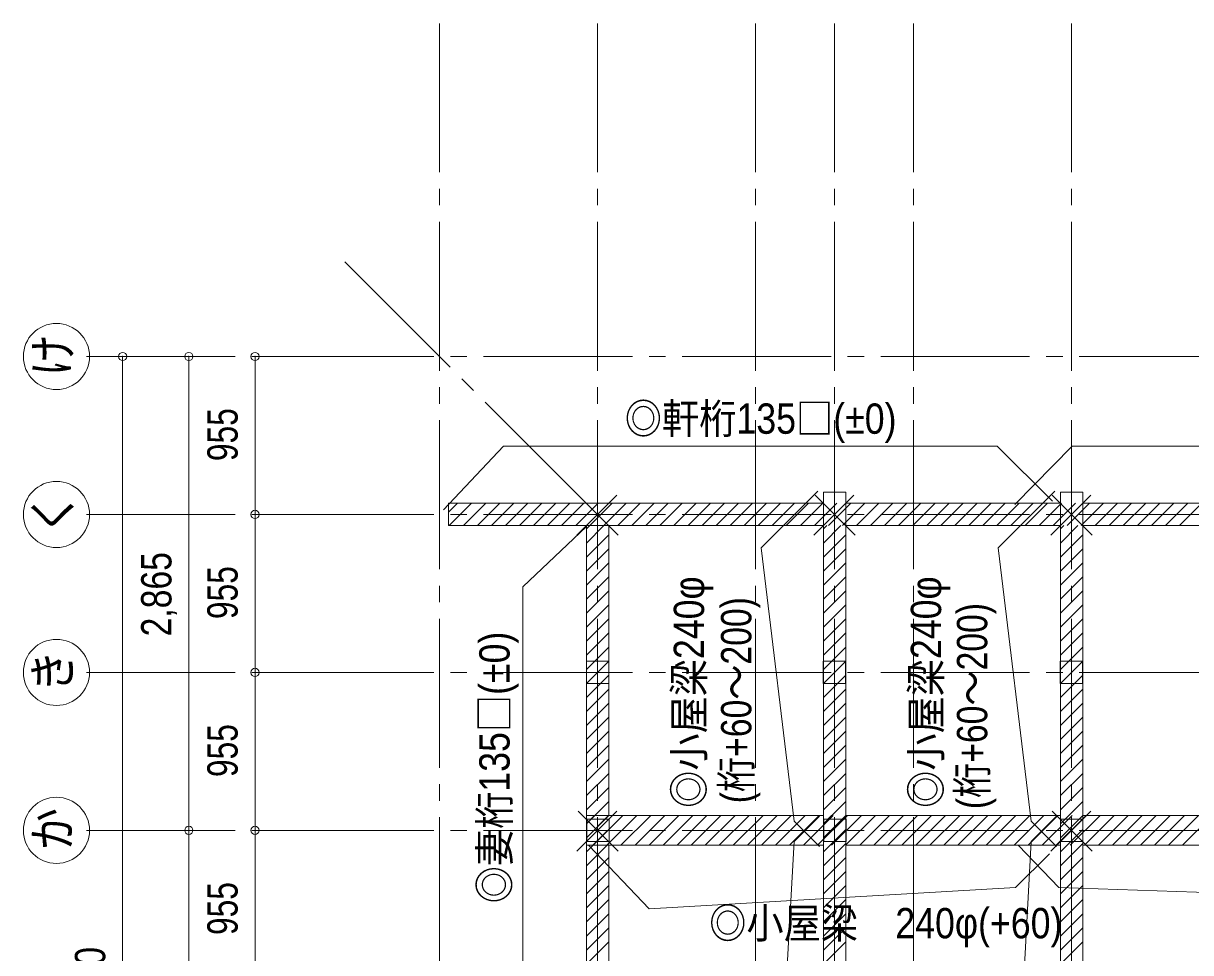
# Model space of a CAD drawing. Units: millimetres at full size, sheet at 1:100. Extents: x -20320 to -574, y -13906 to 13689.
# Drawn here: x -20320 to -13266, y 8070 to 13689 of the extents above; entities that cross this region are included whole.
import ezdxf
from ezdxf.enums import TextEntityAlignment as Align

# ---------------------------------------------------------------- set-up
doc = ezdxf.new("R2010")
doc.units = ezdxf.units.MM
doc.header["$LTSCALE"] = 100
doc.header["$PDMODE"] = 32
doc.header["$PDSIZE"] = 50
doc.linetypes.add('CHAIN2', pattern=[12, 9, -1, 1, -1])
for name, color, linetype, lineweight in [('1-0_通り心', 253, 'CHAIN2', 9), ('1-1_構造・躯体', 6, 'Continuous', 20), ('1-4_見え掛り', 5, 'Continuous', 15), ('1-B_予備', 3, 'Continuous', 25), ('1-C_ハッチ', 253, 'Continuous', 9), ('1-D_寸法', 4, 'Continuous', 9), ('1-E_文字', 3, 'Continuous', 9), ('1-F_補助線', 3, 'Continuous', 9)]:
    doc.layers.add(name, color=color, linetype=linetype, lineweight=lineweight)
doc.styles.add('ＭＳ Ｐゴシック', font='')
doc.styles.get('ＭＳ Ｐゴシック').set_extended_font_data('MS PGothic')

# ---------------------------------------------------------------- blocks, each defined once
blk = doc.blocks.new('か')
at = {"layer": '1-E_文字', "color": 4}
blk.add_circle((-32.5, -2.1), 200, dxfattribs=at)
at = {"layer": '1-E_文字', "style": 'ＭＳ Ｐゴシック', "width": 0.85}
blk.add_text('か', height=219.9, rotation=90, dxfattribs=at).set_placement((119.6, -122.8), align=Align.BOTTOM_LEFT)
blk = doc.blocks.new('き')
at = {"layer": '1-E_文字', "color": 4}
blk.add_circle((-32.5, 952.9), 200, dxfattribs=at)
at = {"layer": '1-E_文字', "style": 'ＭＳ Ｐゴシック', "width": 0.85}
blk.add_text('き', height=219.9, rotation=90, dxfattribs=at).set_placement((119.6, 832.2), align=Align.BOTTOM_LEFT)
blk = doc.blocks.new('く')
at = {"layer": '1-E_文字', "color": 4}
blk.add_circle((-32.5, 1907.9), 200, dxfattribs=at)
at = {"layer": '1-E_文字', "style": 'ＭＳ Ｐゴシック', "width": 0.85}
blk.add_text('く', height=219.9, rotation=90, dxfattribs=at).set_placement((119.6, 1787.2), align=Align.BOTTOM_LEFT)
blk = doc.blocks.new('け')
at = {"layer": '1-E_文字', "color": 4}
blk.add_circle((-32.5, 2862.9), 200, dxfattribs=at)
at = {"layer": '1-E_文字', "style": 'ＭＳ Ｐゴシック', "width": 0.85}
blk.add_text('け', height=219.9, rotation=90, dxfattribs=at).set_placement((119.6, 2742.2), align=Align.BOTTOM_LEFT)

msp = doc.modelspace()

# ---------------------------------------------------------------- linework, layer by layer
at = {"layer": '1-0_通り心'}
for p, q in [((-17805.6, 13688.6), (-17805.6, 1520)), ((-16850.6, 13688.6), (-16850.6, 1520)), ((-15895.6, 13688.6), (-15895.6, 1520)), ((-15418.1, 13688.6), (-15418.1, 1520)), ((-14940.6, 13688.6), (-14940.6, 1520)), ((-13985.6, 13688.6), (-13985.6, 1520)), ((-18377.9, 12246.8), (-16850.6, 10719.5)), ((-19939.4, 11674.5), (-5084.8, 11674.5)), ((-19939.4, 10719.5), (-5084.8, 10719.5)), ((-19939.4, 9764.5), (-5084.8, 9764.5)), ((-19939.4, 8809.5), (-5084.8, 8809.5))]:
    msp.add_line(p, q, dxfattribs=at)
at = {"layer": '1-1_構造・躯体'}
msp.add_line((-16916.1, 8877), (-16916.1, 8742), dxfattribs=at)
for points in [[(-16918.1, 9697), (-16783.1, 9697), (-16783.1, 9832), (-16918.1, 9832)], [(-15486.6, 9697), (-15351.6, 9697), (-15351.6, 9832), (-15486.6, 9832)], [(-15485.6, 9697), (-15350.6, 9697), (-15350.6, 9832), (-15485.6, 9832)], [(-14054.1, 9697), (-13919.1, 9697), (-13919.1, 9832), (-14054.1, 9832)], [(-15484.6, 8742), (-15349.6, 8742), (-15349.6, 8877), (-15484.6, 8877)], [(-15483.6, 8742), (-15348.6, 8742), (-15348.6, 8877), (-15483.6, 8877)], [(-14052.1, 8742), (-13917.1, 8742), (-13917.1, 8877), (-14052.1, 8877)]]:
    msp.add_lwpolyline(points, close=True, dxfattribs=at)
msp.add_lwpolyline([(-16916.1, 8742), (-16781.1, 8742), (-16781.1, 8877), (-16916.1, 8877)], dxfattribs=at)
at = {"layer": '1-4_見え掛り'}
for p, q in [((-15485.6, 10854.5), (-15485.6, 4854.5)), ((-15350.6, 10854.5), (-15485.6, 10854.5)), ((-14053.1, 10854.5), (-14053.1, 4854.5)), ((-13918.1, 10854.5), (-14053.1, 10854.5)), ((-17750.6, 10787), (-17750.6, 10652)), ((-17750.6, 10787), (-15485.6, 10787)), ((-15350.6, 10787), (-14053.1, 10787)), ((-13918.1, 10787), (-12143.1, 10787)), ((-16918.1, 10652), (-16918.1, 5057)), ((-16783.1, 10652), (-16783.1, 8899.5)), ((-15350.6, 10652), (-14053.1, 10652)), ((-13918.1, 10652), (-12143.1, 10652)), ((-16918.1, 8899.5), (-15485.6, 8899.5)), ((-15350.6, 8899.5), (-14053.1, 8899.5)), ((-13918.1, 8899.5), (-12143.1, 8899.5)), ((-15485.6, 8719.5), (-16918.1, 8719.5)), ((-16783.1, 8719.5), (-16783.1, 5057)), ((-15350.6, 8719.5), (-14053.1, 8719.5)), ((-13918.1, 8719.5), (-12143.1, 8719.5))]:
    msp.add_line(p, q, dxfattribs=at)
for points in [[(-15350.6, 10854.5), (-15350.6, 4854.5), (-15485.6, 4854.5)], [(-13918.1, 10854.5), (-13918.1, 4854.5), (-14053.1, 4854.5)], [(-17750.6, 10652), (-16918.1, 10652), (-15485.6, 10652)]]:
    msp.add_lwpolyline(points, dxfattribs=at)
at = {"layer": '1-B_予備', "color": 4, "lineweight": 9}
for p, q in [((-17782, 10748.1), (-17418.2, 11132)), ((-17418.2, 11132), (-14435.5, 11132)), ((-14101.5, 10799.5), (-14435.5, 11132)), ((-13981.9, 11132), (-14327.9, 10778.8)), ((-13985.6, 11132), (-10142.6, 11132)), ((-15519.8, 10859.7), (-15861.1, 10518.3)), ((-14087.3, 10859.7), (-14428.6, 10518.3)), ((-16918.1, 10646.5), (-17302.1, 10282.7)), ((-15861.1, 10518.3), (-15662.1, 8864.7)), ((-14428.6, 10518.3), (-14229.6, 8864.7)), ((-17302.1, 10282.7), (-17302.1, 7414.3)), ((-15509.5, 8894.6), (-15662.1, 8742)), ((-14077, 8894.6), (-14229.6, 8742)), ((-15509.5, 8712.1), (-15662.1, 8864.7)), ((-14077, 8712.1), (-14229.6, 8864.7)), ((-16538.7, 8334.8), (-16902.4, 8718.8)), ((-15861.1, 5152.7), (-15662.1, 8742)), ((-14428.6, 5152.7), (-14229.6, 8742)), ((-14305.8, 8718.8), (-14063.9, 8463.4)), ((-14120, 8667.3), (-14324.3, 8464)), ((-16538.7, 8334.8), (-14324.3, 8464)), ((-10276.1, 8334.8), (-14063.9, 8463.4))]:
    msp.add_line(p, q, dxfattribs=at)
at = {"layer": '1-B_予備'}
for p, q in [((-16975.6, 10594.5), (-16733.8, 10836.4)), ((-16725.6, 10594.5), (-16967.4, 10836.4)), ((-15543.1, 10594.5), (-15301.3, 10836.4)), ((-15293.1, 10594.5), (-15534.9, 10836.4)), ((-14110.6, 10594.5), (-13868.8, 10836.4)), ((-13860.6, 10594.5), (-14102.4, 10836.4)), ((-16975.6, 8684.5), (-16733.8, 8926.4)), ((-16725.6, 8684.5), (-16967.4, 8926.4)), ((-16725.6, 8684.5), (-16967.4, 8926.4)), ((-14110.6, 8684.5), (-13868.8, 8926.4)), ((-13860.6, 8684.5), (-14102.4, 8926.4))]:
    msp.add_line(p, q, dxfattribs=at)
at = {"layer": '1-C_ハッチ'}
for p, q in [((-17750.6, 10732.5), (-17696, 10787)), ((-17746.2, 10652), (-17611.2, 10787)), ((-17661.3, 10652), (-17526.3, 10787)), ((-17576.5, 10652), (-17441.5, 10787)), ((-17491.6, 10652), (-17356.6, 10787)), ((-17406.8, 10652), (-17271.8, 10787)), ((-17321.9, 10652), (-17186.9, 10787)), ((-17237.1, 10652), (-17102.1, 10787)), ((-17152.2, 10652), (-17017.2, 10787)), ((-17067.4, 10652), (-16932.4, 10787)), ((-16982.5, 10652), (-16847.5, 10787)), ((-16897.7, 10652), (-16762.7, 10787)), ((-16812.8, 10652), (-16677.8, 10787)), ((-16727.9, 10652), (-16592.9, 10787)), ((-16643.1, 10652), (-16508.1, 10787)), ((-16558.2, 10652), (-16423.2, 10787)), ((-16473.4, 10652), (-16338.4, 10787)), ((-16388.5, 10652), (-16253.5, 10787)), ((-16303.7, 10652), (-16168.7, 10787)), ((-16218.8, 10652), (-16083.8, 10787)), ((-16134, 10652), (-15999, 10787)), ((-16049.1, 10652), (-15914.1, 10787)), ((-15964.3, 10652), (-15829.3, 10787)), ((-15879.4, 10652), (-15744.4, 10787)), ((-15794.6, 10652), (-15659.6, 10787)), ((-15709.7, 10652), (-15574.7, 10787)), ((-15624.9, 10652), (-15489.9, 10787)), ((-15540, 10652), (-15405, 10787)), ((-15455.2, 10652), (-15320.2, 10787)), ((-15370.3, 10652), (-15235.3, 10787)), ((-15285.5, 10652), (-15150.5, 10787)), ((-15200.6, 10652), (-15065.6, 10787)), ((-15115.7, 10652), (-14980.7, 10787)), ((-15030.9, 10652), (-14895.9, 10787)), ((-14946, 10652), (-14811, 10787)), ((-14861.2, 10652), (-14726.2, 10787)), ((-14776.3, 10652), (-14641.3, 10787)), ((-14691.5, 10652), (-14556.5, 10787)), ((-14606.6, 10652), (-14471.6, 10787)), ((-14521.8, 10652), (-14386.8, 10787)), ((-14436.9, 10652), (-14301.9, 10787)), ((-14352.1, 10652), (-14217.1, 10787)), ((-14267.2, 10652), (-14132.2, 10787)), ((-14182.4, 10652), (-14047.4, 10787)), ((-14097.5, 10652), (-13962.5, 10787)), ((-14012.7, 10652), (-13877.7, 10787)), ((-13927.8, 10652), (-13792.8, 10787)), ((-13843, 10652), (-13708, 10787)), ((-13758.1, 10652), (-13623.1, 10787)), ((-13673.2, 10652), (-13538.2, 10787)), ((-13588.4, 10652), (-13453.4, 10787)), ((-13503.5, 10652), (-13368.5, 10787)), ((-13418.7, 10652), (-13283.7, 10787)), ((-13333.8, 10652), (-13198.8, 10787)), ((-16918.1, 10546.7), (-16812.8, 10652)), ((-16918.1, 10631.6), (-16897.7, 10652)), ((-15485.6, 10546.7), (-15380.3, 10652)), ((-15485.6, 10631.6), (-15465.2, 10652)), ((-14053.1, 10546.7), (-13947.8, 10652)), ((-14053.1, 10631.6), (-14032.7, 10652)), ((-16918.1, 10461.9), (-16783.1, 10596.9)), ((-15485.6, 10461.9), (-15350.6, 10596.9)), ((-14053.1, 10461.9), (-13918.1, 10596.9)), ((-16918.1, 10377), (-16783.1, 10512)), ((-15485.6, 10377), (-15350.6, 10512)), ((-14053.1, 10377), (-13918.1, 10512)), ((-16918.1, 10292.2), (-16783.1, 10427.2)), ((-15485.6, 10292.2), (-15350.6, 10427.2)), ((-14053.1, 10292.2), (-13918.1, 10427.2)), ((-16918.1, 10207.3), (-16783.1, 10342.3)), ((-15485.6, 10207.3), (-15350.6, 10342.3)), ((-14053.1, 10207.3), (-13918.1, 10342.3)), ((-16918.1, 10122.5), (-16783.1, 10257.5)), ((-15485.6, 10122.5), (-15350.6, 10257.5)), ((-14053.1, 10122.5), (-13918.1, 10257.5)), ((-16918.1, 10037.6), (-16783.1, 10172.6)), ((-15485.6, 10037.6), (-15350.6, 10172.6)), ((-14053.1, 10037.6), (-13918.1, 10172.6)), ((-16918.1, 9952.8), (-16783.1, 10087.8)), ((-15485.6, 9952.8), (-15350.6, 10087.8)), ((-14053.1, 9952.8), (-13918.1, 10087.8)), ((-16918.1, 9867.9), (-16783.1, 10002.9)), ((-15485.6, 9867.9), (-15350.6, 10002.9)), ((-14053.1, 9867.9), (-13918.1, 10002.9)), ((-16918.1, 9783), (-16783.1, 9918)), ((-15485.6, 9783), (-15350.6, 9918)), ((-14053.1, 9783), (-13918.1, 9918)), ((-16918.1, 9698.2), (-16783.1, 9833.2)), ((-15485.6, 9698.2), (-15350.6, 9833.2)), ((-14053.1, 9698.2), (-13918.1, 9833.2)), ((-16918.1, 9613.3), (-16783.1, 9748.3)), ((-15485.6, 9613.3), (-15350.6, 9748.3)), ((-14053.1, 9613.3), (-13918.1, 9748.3)), ((-16918.1, 9528.5), (-16783.1, 9663.5)), ((-15485.6, 9528.5), (-15350.6, 9663.5)), ((-14053.1, 9528.5), (-13918.1, 9663.5)), ((-16918.1, 9443.6), (-16783.1, 9578.6)), ((-15485.6, 9443.6), (-15350.6, 9578.6)), ((-14053.1, 9443.6), (-13918.1, 9578.6)), ((-16918.1, 9358.8), (-16783.1, 9493.8)), ((-15485.6, 9358.8), (-15350.6, 9493.8)), ((-14053.1, 9358.8), (-13918.1, 9493.8)), ((-16918.1, 9273.9), (-16783.1, 9408.9)), ((-15485.6, 9273.9), (-15350.6, 9408.9)), ((-14053.1, 9273.9), (-13918.1, 9408.9)), ((-16918.1, 9189.1), (-16783.1, 9324.1)), ((-15485.6, 9189.1), (-15350.6, 9324.1)), ((-14053.1, 9189.1), (-13918.1, 9324.1)), ((-16918.1, 9104.2), (-16783.1, 9239.2)), ((-15485.6, 9104.2), (-15350.6, 9239.2)), ((-14053.1, 9104.2), (-13918.1, 9239.2)), ((-16918.1, 9019.4), (-16783.1, 9154.4)), ((-15485.6, 9019.4), (-15350.6, 9154.4)), ((-14053.1, 9019.4), (-13918.1, 9154.4)), ((-16918.1, 8934.5), (-16783.1, 9069.5)), ((-15485.6, 8934.5), (-15350.6, 9069.5)), ((-14053.1, 8934.5), (-13918.1, 9069.5)), ((-16918.1, 8849.7), (-16783.1, 8984.7)), ((-15485.6, 8849.7), (-15350.6, 8984.7)), ((-14053.1, 8849.7), (-13918.1, 8984.7)), ((-16918.1, 8764.8), (-16783.1, 8899.8)), ((-16916.1, 8766.9), (-16783.4, 8899.5)), ((-16916.1, 8851.7), (-16868.2, 8899.5)), ((-16878.5, 8719.5), (-16698.5, 8899.5)), ((-16793.7, 8719.5), (-16613.7, 8899.5)), ((-16708.8, 8719.5), (-16528.8, 8899.5)), ((-16624, 8719.5), (-16444, 8899.5)), ((-16539.1, 8719.5), (-16359.1, 8899.5)), ((-16454.3, 8719.5), (-16274.3, 8899.5)), ((-16369.4, 8719.5), (-16189.4, 8899.5)), ((-16284.6, 8719.5), (-16104.6, 8899.5)), ((-16199.7, 8719.5), (-16019.7, 8899.5)), ((-16114.9, 8719.5), (-15934.9, 8899.5)), ((-16030, 8719.5), (-15850, 8899.5)), ((-15945.2, 8719.5), (-15765.2, 8899.5)), ((-15860.3, 8719.5), (-15680.3, 8899.5)), ((-15775.5, 8719.5), (-15595.5, 8899.5)), ((-15690.6, 8719.5), (-15510.6, 8899.5)), ((-15605.7, 8719.5), (-15425.7, 8899.5)), ((-15520.9, 8719.5), (-15340.9, 8899.5)), ((-15485.6, 8764.8), (-15350.6, 8899.8)), ((-15483.6, 8766.9), (-15350.9, 8899.5)), ((-15483.6, 8851.7), (-15435.7, 8899.5)), ((-15436, 8719.5), (-15256, 8899.5)), ((-15351.2, 8719.5), (-15171.2, 8899.5)), ((-15266.3, 8719.5), (-15086.3, 8899.5)), ((-15181.5, 8719.5), (-15001.5, 8899.5)), ((-15096.6, 8719.5), (-14916.6, 8899.5)), ((-15011.8, 8719.5), (-14831.8, 8899.5)), ((-14926.9, 8719.5), (-14746.9, 8899.5)), ((-14842.1, 8719.5), (-14662.1, 8899.5)), ((-14757.2, 8719.5), (-14577.2, 8899.5)), ((-14672.4, 8719.5), (-14492.4, 8899.5)), ((-14587.5, 8719.5), (-14407.5, 8899.5)), ((-14502.7, 8719.5), (-14322.7, 8899.5)), ((-14417.8, 8719.5), (-14237.8, 8899.5)), ((-14333, 8719.5), (-14153, 8899.5)), ((-14248.1, 8719.5), (-14068.1, 8899.5)), ((-14163.2, 8719.5), (-13983.2, 8899.5)), ((-14078.4, 8719.5), (-13898.4, 8899.5)), ((-14053.1, 8764.8), (-13918.1, 8899.8)), ((-14051.1, 8766.9), (-13918.4, 8899.5)), ((-14051.1, 8851.7), (-14003.2, 8899.5)), ((-13993.5, 8719.5), (-13813.5, 8899.5)), ((-13908.7, 8719.5), (-13728.7, 8899.5)), ((-13823.8, 8719.5), (-13643.8, 8899.5)), ((-13739, 8719.5), (-13559, 8899.5)), ((-13654.1, 8719.5), (-13474.1, 8899.5)), ((-13569.3, 8719.5), (-13389.3, 8899.5)), ((-13484.4, 8719.5), (-13304.4, 8899.5)), ((-13399.6, 8719.5), (-13219.6, 8899.5)), ((-13314.7, 8719.5), (-13134.7, 8899.5)), ((-16918.1, 8680), (-16783.1, 8815)), ((-15485.6, 8680), (-15350.6, 8815)), ((-14053.1, 8680), (-13918.1, 8815)), ((-16918.1, 8595.1), (-16783.1, 8730.1)), ((-15485.6, 8595.1), (-15350.6, 8730.1)), ((-14053.1, 8595.1), (-13918.1, 8730.1)), ((-16918.1, 8510.3), (-16783.1, 8645.3)), ((-15485.6, 8510.3), (-15350.6, 8645.3)), ((-14053.1, 8510.3), (-13918.1, 8645.3)), ((-16918.1, 8425.4), (-16783.1, 8560.4)), ((-15485.6, 8425.4), (-15350.6, 8560.4)), ((-14053.1, 8425.4), (-13918.1, 8560.4)), ((-16918.1, 8340.6), (-16783.1, 8475.6)), ((-15485.6, 8340.6), (-15350.6, 8475.6)), ((-14053.1, 8340.6), (-13918.1, 8475.6)), ((-16918.1, 8255.7), (-16783.1, 8390.7)), ((-15485.6, 8255.7), (-15350.6, 8390.7)), ((-14053.1, 8255.7), (-13918.1, 8390.7)), ((-16918.1, 8170.8), (-16783.1, 8305.8)), ((-15485.6, 8170.8), (-15350.6, 8305.8)), ((-14053.1, 8170.8), (-13918.1, 8305.8)), ((-16918.1, 8086), (-16783.1, 8221)), ((-15485.6, 8086), (-15350.6, 8221)), ((-14053.1, 8086), (-13918.1, 8221)), ((-16918.1, 8001.1), (-16783.1, 8136.1)), ((-15485.6, 8001.1), (-15350.6, 8136.1)), ((-14053.1, 8001.1), (-13918.1, 8136.1))]:
    msp.add_line(p, q, dxfattribs=at)
at = {"layer": '1-D_寸法'}
for p, q in [((-19720.2, 4034.5), (-19720.2, 11674.5)), ((-19320.2, 11674.5), (-19120.2, 11674.5)), ((-19320.2, 11674.5), (-19320.2, 8809.5)), ((-18920.2, 11674.5), (-18705.6, 11674.5)), ((-18920.2, 11674.5), (-18920.2, 10719.5)), ((-18920.2, 10719.5), (-18705.6, 10719.5)), ((-18920.2, 10719.5), (-18920.2, 9764.5)), ((-18920.2, 9764.5), (-18705.6, 9764.5)), ((-18920.2, 9764.5), (-18920.2, 8809.5)), ((-19320.2, 8809.5), (-19120.2, 8809.5)), ((-19320.2, 8809.5), (-19320.2, 4989.5)), ((-18920.2, 8809.5), (-18705.6, 8809.5)), ((-18920.2, 8809.5), (-18920.2, 7854.5))]:
    msp.add_line(p, q, dxfattribs=at)
for p in [(-19720.2, 11674.5), (-19320.2, 11674.5), (-18920.2, 11674.5), (-18920.2, 10719.5), (-18920.2, 9764.5), (-19320.2, 8809.5), (-18920.2, 8809.5)]:
    msp.add_point(p, dxfattribs=at)

# ---------------------------------------------------------------- block references
at = {"layer": '1-F_補助線'}
for name in ['け', 'く', 'き', 'か']:
    msp.add_blockref(name, (-20087.7, 8811.6), dxfattribs=at)

# ---------------------------------------------------------------- texts
at = {"layer": '1-D_寸法', "color": 3, "style": 'ＭＳ Ｐゴシック'}
for s, width, p in [('955', 0.8, (-18970.2, 11042)), ('2,865', 0.85, (-19370.2, 9982)), ('955', 0.8, (-18970.2, 10087)), ('955', 0.8, (-18970.2, 9132)), ('955', 0.8, (-18970.2, 8177)), ('7,640', 0.85, (-19770.2, 7594.5))]:
    msp.add_text(s, height=183.3, rotation=90, dxfattribs=dict(at, width=width)).set_placement(p, align=Align.BOTTOM_LEFT)
at = {"layer": '1-E_文字', "style": 'ＭＳ Ｐゴシック', "width": 0.9}
for s, p in [('◎軒桁135□(±0)', (-16686.2, 11152.3)), ('◎小屋梁\u3000240φ(+60)', (-16176.1, 8102))]:
    msp.add_text(s, height=183.3, dxfattribs=at).set_placement(p, align=Align.BOTTOM_LEFT)
at = {"layer": '1-E_文字', "style": 'ＭＳ Ｐゴシック'}
for s, width, p in [('◎小屋梁240φ', 0.9, (-16151.6, 8945.3)), ('◎小屋梁240φ', 0.9, (-14719.1, 8945.3)), ('(桁+60～200)', 0.85, (-15866, 8973.3)), ('(桁+60～200)', 0.85, (-14440.4, 8937.7)), ('◎妻桁135□(±0)', 0.9, (-17326.8, 8368.5))]:
    msp.add_text(s, height=183.3, rotation=90, dxfattribs=dict(at, width=width)).set_placement(p, align=Align.BOTTOM_LEFT)

doc.saveas('drawing.dxf')
